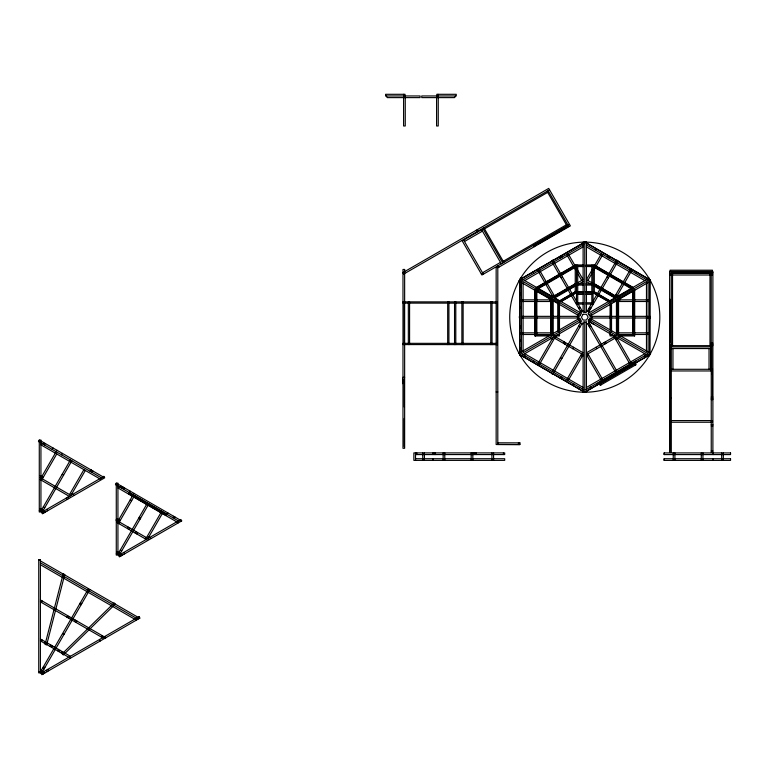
<?xml version="1.0" encoding="UTF-8"?>
<svg xmlns="http://www.w3.org/2000/svg" width="769" height="769" viewBox="0 0 769 769"><rect width="100%" height="100%" fill="white"/><g stroke="black" fill="none" stroke-linecap="round" stroke-linejoin="round"><path stroke-width="1.15" d="M402.985 343.339L402.985 344.579L497.389 344.627L497.389 343.387M402.985 303.111L402.985 301.871L497.389 301.909L497.389 344.618M497.389 303.159L497.389 301.909L496.149 301.9M497.812 442.857L497.803 444.52L496.149 444.52L496.149 267.525L497.803 267.525L497.803 444.52L519.863 444.588L519.902 442.877L497.812 442.819L497.841 444.472L519.892 444.54M519.69 353.336L519.882 279.483L584.969 242.129L649.863 279.82L649.67 354.865L635.204 363.17M147.465 504.647L148.148 503.464M165.498 514.894L166.123 513.817M39.277 440.051L39.277 511.991L40.94 511.991L40.94 440.051L39.277 440.051L38.45 441.483L102.008 478.183M42.901 444.049L43.727 442.617M44.419 444.934L45.246 443.492M52.205 449.423L53.032 447.991M40.94 478.058L56.983 450.269M42.372 478.885L56.819 453.873M61.539 454.815L62.376 453.383M70.44 459.958L40.988 510.972L42.42 511.798L71.873 460.785M69.508 494.554L83.956 469.532M85.397 470.368L70.95 495.39L40.18 477.616M90.117 471.31L90.944 469.878M90.588 471.589L91.415 470.147M92.107 472.464L92.934 471.032M41.497 602.492L42.333 601.05M116.273 483.143L116.273 555.083L117.936 555.083L117.936 483.143L116.273 483.143L115.446 484.576L179.004 521.276M119.887 487.142L120.723 485.71M121.415 488.027L122.242 486.585M122.088 488.421L122.925 486.979M54.003 609.711L54.83 608.269M123.617 489.295L124.443 487.863M41.497 641.519L42.333 640.087M129.298 492.573L130.124 491.141M44.419 643.201L45.246 641.769M46.746 644.557L47.582 643.115M117.936 521.151L133.979 493.362M119.368 521.978L133.816 496.966M119.032 523.708L119.868 522.266M49.975 646.412L50.802 644.98M66.874 617.142L67.701 615.7M51.494 647.296L52.321 645.854M68.393 618.016L69.229 616.584M88.493 588.669L40.449 671.875L41.882 672.712L89.925 589.496M127.5 528.591L128.336 527.159M57.656 650.853L58.482 649.411M74.555 621.573L75.381 620.141M129.029 529.476L129.855 528.034M59.175 651.728L60.001 650.295M76.083 622.457L76.91 621.016M146.841 504.07L117.984 554.064L119.416 554.891L148.513 504.502M61.366 652.987L62.193 651.554M135.19 533.032L136.017 531.59M136.709 533.907L137.536 532.475M145.178 538.8L146.004 537.368M146.504 537.646L160.952 512.635M147.946 538.483L162.384 513.461M167.008 514.355L167.844 512.913M101.45 637.097L102.277 635.665M172.833 517.71L173.659 516.278M174.352 518.594L175.178 517.153M455.575 95.962L454.623 97.615L421.748 97.615L421.748 95.962L456.248 95.962L456.248 94.299L436.792 94.299L436.792 95.962M524.208 357.277L525.035 355.845M595.504 250.213L596.331 248.772M532.84 362.266L533.676 360.824M538.098 363.381L553.113 337.37L583.113 354.701L568.108 380.703M592.438 269.246L586.439 279.647L616.863 297.209M594.245 266.122L601.454 253.645M537.444 364.919L538.271 363.487M538.521 365.544L539.348 364.102M539.53 364.208L554.545 338.206M587.872 280.474L592.678 272.159M593.879 270.073L602.886 254.472M555.045 338.485L555.872 337.053M607.308 257.029L608.135 255.587M608.837 257.903L609.663 256.471M578.336 315.319L577.259 317.174L581.018 323.691L583.171 323.691M579.413 313.454L581.018 310.666M563.514 343.378L564.34 341.945M564.59 344.003L565.417 342.561M552.382 371.629L581.037 321.99M587.083 311.532L616.767 260.105L618.199 260.931M581.883 323.845L552.786 374.243L551.354 373.407M588.516 312.358L617.171 262.719M572.713 348.693L573.549 347.261M559.89 377.877L560.726 376.445M561.418 378.761L562.245 377.319M566.666 379.876L581.681 353.875M615.008 296.142L622.217 283.665M623.419 281.579L630.022 270.14M630.205 270.246L631.032 268.804M631.282 270.861L632.108 269.429M616.45 296.978L631.464 270.967M635.876 273.524L636.713 272.082M573.222 385.577L574.049 384.135M578.807 388.797L579.634 387.365M114.418 604.963L63.346 654.977L62.183 653.785L114.11 602.944L115.263 604.126M598.609 384.26L635.944 362.66M549.556 189.847L403.677 274.072L402.85 272.639L548.73 188.405L570.358 225.875L497.956 267.679L497.13 266.237M483.057 228.864L462.217 240.889L481.923 275.014L569.531 224.433M484.489 228.854L547.672 192.375M464.486 241.504L482.451 231.133M482.528 272.755L500.494 262.383M481.298 273.937L482.74 273.11M503.214 261.287L566.397 224.808M535.041 244.83L550.162 236.102M551.171 235.516L554.189 233.766M556.208 232.603L558.227 231.44M560.236 230.277L568.301 225.625M536.464 244.965L534.445 246.128L534.032 245.407M538.483 243.802L561.658 230.412M563.677 229.249L565.696 228.085M567.637 226.961L568.714 226.346M551.354 260.931L552.786 260.105L582.479 311.532M519.757 353.519L519.757 279.637L584.776 242.1L649.795 279.637L649.795 354.711L584.776 392.248L519.757 354.711L580.576 319.596M522.459 279.993L583.738 244.619M524.737 280.598L583.113 246.887M536.368 287.789L575.241 265.353L583.604 265.353M547.23 282.079L549.297 280.877M556.564 276.686L563.821 272.495M571.088 268.304L575.241 265.901M538.329 287.731L575.241 266.42M537.56 288.471L575.241 266.718M538.098 288.788L575.241 267.343M561.072 277.772L562.504 276.946M550.767 296.411L552.738 295.277M552.277 296.978L575.241 283.723M554.555 297.094L574.462 285.607M575.241 285.453L553.526 297.69M554.766 297.93L575.875 285.751M578.98 283.953L583.113 281.56M559.274 301.015L575.241 291.797M559.534 301.16L575.241 292.095M561.447 301.131L575.241 293.172M576.481 293.393L575.241 293.393L560.716 301.852L554.391 298.189M181.686 520.911L119.387 556.881L118.551 555.449L180.859 519.469L181.686 520.911L117.099 483.624M578.663 308.244L580.105 307.417M580.134 312.339L582.921 310.734M615.162 298.189L608.837 301.852L594.312 293.47L593.072 293.393M616.027 297.69L594.312 285.453M616.603 297.363L633.445 287.644L594.312 265.055L594.312 293.47M588.977 314.752L649.795 279.637M613.181 302.217L634.685 289.798L634.685 335.938L619.353 335.938M588.833 325.854L590.265 325.027M589.458 326.931L590.89 326.104M586.439 352.788L614.787 336.418M586.737 356.441L588.698 355.307M615.834 339.638L618.785 337.937M586.439 387.461L644.816 353.75M585.853 389.71L647.094 354.355M599.57 384.279L635.492 363.545M600.08 383.327L584.584 392.219L519.69 354.528A75.045 75.045 0 0 0 649.478 355.191A75.045 75.045 0 0 0 585.738 242.139A75.045 75.045 0 0 0 519.123 353.529M575.241 265.19L583.604 265.19M585.949 265.19L594.312 265.19M585.949 265.353L594.312 265.353L633.185 287.789M577.73 266.555L583.604 266.555M585.949 266.555L591.832 266.555M671.299 272.697L712.892 272.697M669.636 273.331L712.479 273.331L712.479 274.994L669.636 274.994M577.73 283.819L583.604 283.819M585.949 283.819L591.832 283.819M519.757 284.77L521.42 284.77M577.73 285.059L583.604 285.059M585.949 285.059L591.832 285.059M519.757 286.529L521.42 286.529M577.73 291.739L583.604 291.739M585.949 291.739L591.832 291.739M577.73 291.97L583.604 291.97M585.949 291.97L591.832 291.97M519.757 292.979L521.42 292.979M576.481 293.172L583.604 293.172M585.949 293.172L593.072 293.172M577.73 294.412L583.604 294.412M585.949 294.412L591.832 294.412M519.757 294.738L521.42 294.738M521.42 299.852L551.45 299.852L551.45 334.496L521.42 334.496M648.132 299.852L618.103 299.852L618.103 334.496L648.132 334.496M519.757 300.054L521.42 300.054M519.757 301.304L521.42 301.304M521.42 301.506L551.45 301.506M618.103 301.506L648.132 301.506M576.481 302.803L583.604 302.803M585.949 302.803L593.072 302.803M404.177 303.111L496.197 303.159M576.481 303.178L577.73 303.178M591.832 303.178L593.072 303.178M583.604 304.053L576.481 304.053L576.481 265.122M585.949 304.053L593.072 304.053L593.072 265.122M519.757 306.61L521.42 306.61M519.757 308.369L521.42 308.369M581.018 310.666L583.171 310.666M586.391 310.666L588.535 310.666M521.42 316.347L578.74 316.347M590.813 316.347L648.132 316.347M521.42 318.001L578.74 318.001M590.813 318.001L648.132 318.001M586.391 323.691L588.535 323.691L592.293 317.174L591.226 315.319M519.757 325.979L521.42 325.979M519.757 327.738L521.42 327.738M521.42 332.842L551.45 332.842M618.103 332.842L648.132 332.842M519.757 333.044L521.42 333.044M519.757 334.294L521.42 334.294M534.868 334.688L552.536 334.688L552.536 299.997M557.16 334.688L559.476 334.688M610.077 334.688L612.393 334.688M634.685 334.688L617.017 334.688L617.017 299.997M549.037 335.938L534.868 335.938L534.868 289.798L559.476 304.005L559.476 329.968M553.68 335.938L559.476 335.938L559.476 332.333M616.132 335.938L610.077 335.938L610.077 332.333M519.757 339.61L521.42 339.61M519.757 341.369L521.42 341.369M711.238 343.166L712.892 343.166M404.177 343.339L496.197 343.378M669.636 344.416L671.299 344.416M711.238 344.416L712.892 344.416M671.299 345.656L712.892 345.656M671.299 346.896L711.238 346.896M519.757 347.819L521.42 347.819M671.299 348.559L710.7 348.559M519.757 349.578L521.42 349.578M671.299 369.293L710.7 369.293M671.299 370.956L710.7 370.956L710.7 346.896M402.985 377.291L404.638 377.291M496.149 391.95L497.803 391.95M711.238 397.083L712.892 397.083M669.636 398.332L671.299 398.332M711.238 398.332L712.892 398.332M711.238 399.572L712.892 399.572M669.636 420.576L712.479 420.576L712.479 422.239L669.636 422.239M711.238 424.671L712.892 424.671M711.238 425.911L712.892 425.911M711.238 451.009L712.892 451.009M415.52 454.566L504.695 454.566L504.695 452.903L413.866 452.903L413.866 460.371L504.695 460.371L504.695 458.718L415.52 458.718M39.277 510.751L40.94 510.751M116.273 553.843L117.936 553.843M38.738 559.947L40.401 559.947M38.738 671.654L40.401 671.654M586.439 244.975L647.094 279.993M586.439 246.887L644.816 280.598M594.312 265.901L599.503 268.9M601.579 270.102L607.808 273.697M615.065 277.888L622.323 282.079M629.59 286.27L631.666 287.471M594.312 266.42L631.224 287.731M594.312 266.718L631.993 288.471M594.312 267.343L631.455 288.788M607.049 276.946L608.481 277.772M615.834 294.71L618.785 296.411M594.312 283.723L617.276 296.978M594.312 284.078L616.959 297.151M595.091 285.607L615.258 297.247M594.312 285.635L614.604 297.343M586.439 281.56L590.573 283.953M591.928 284.732L614.787 297.93M594.312 291.797L610.278 301.015M594.312 292.095L610.019 301.16M594.312 293.172L609.096 301.698M589.458 307.417L590.89 308.244M588.833 308.494L590.265 309.321M586.641 310.734L589.429 312.339M519.757 279.637L580.576 314.752M588.977 319.596L649.795 354.711M589.592 321.865L593.658 324.21M578.663 326.104L580.105 326.931M554.026 335.986L583.113 352.788M550.767 337.937L552.738 339.071M580.855 355.307L582.815 356.441M560.447 357.652L561.889 358.479M524.737 353.75L583.113 387.461M522.459 354.355L583.738 389.729M40.113 440.531L103.661 477.213M128.846 493.775L166.219 515.307M117.936 487.931L178.37 522.824M40.94 444.838L100.47 479.212M130.24 499.831L131.682 500.657M139.16 517.374L140.602 518.2M62.174 474.281L63.606 475.107M138.545 518.45L139.977 519.277M117.253 518.844L120.195 520.546M148.311 536.781L151.262 538.483M40.257 475.751L43.208 477.453M71.325 493.688L74.266 495.39M117.167 520.709L148.705 538.915M117.196 522.641L146.917 539.809M40.199 479.548L70.027 496.774M120.329 549.998L121.762 550.825M43.333 506.906L44.775 507.732M117.099 551.642L120.983 553.882M117.292 552.229L122.367 555.16M40.113 508.549L43.987 510.789M40.296 509.136L45.381 512.067M117.157 554.064L120.714 556.112M40.171 510.972L43.718 513.019M40.651 561.043L139.679 618.218L138.843 616.786M40.401 562.821L138.016 619.18M40.401 564.734L136.353 620.141M80.332 602.79L81.774 603.627M79.716 603.867L81.149 604.703M40.401 599.935L105.872 637.741M40.401 601.858L103.171 638.097M62.568 633.569L64 634.406M40.401 638.972L70.412 656.293M40.401 640.885L70.412 658.216M43.42 666.742L44.852 667.569M42.535 668.261L43.977 669.088M40.603 670.059L44.323 672.202M40.776 670.626L44.833 672.981M40.517 672.394L43.179 673.932M644.518 355.845L645.345 357.277M548.124 190.674L568.099 225.269M547.047 191.298L567.013 225.884M635.309 361.151L636.146 362.593M635.261 361.478L597.984 383.183M634.598 361.997L636.117 364.621L600.195 385.356L599.32 383.846M634.742 363.977L635.357 365.054M568.108 253.645L575.308 266.122M577.115 269.246L583.113 279.647L552.594 297.151L536.108 287.644L575.241 265.055L575.241 293.47M631.464 363.381L616.45 337.37L586.439 354.701L601.454 380.703M566.666 254.472L575.673 270.073M576.875 272.159L581.681 280.474M615.008 338.206L630.022 364.208M613.681 337.053L614.518 338.485M561.418 255.587L562.245 257.029M550.095 236.141L550.508 236.862M559.89 256.471L560.726 257.903M588.535 310.666L589.612 312.522M605.213 341.945L606.039 343.378M604.136 342.561L604.963 344.003M588.516 321.99L617.171 371.629M552.382 262.719L581.037 312.358M587.67 323.845L615.738 372.456M596.004 347.261L596.84 348.693M533.465 245.253L534.301 246.695M539.53 270.14L546.134 281.579M547.336 283.665L554.545 296.142M587.872 353.875L602.886 379.876M537.444 269.429L538.271 270.861M538.098 270.967L544.702 282.415M545.903 284.492L553.113 296.978M600.329 383.846L600.954 384.923M532.84 272.082L533.676 273.524M596.523 383.548L597.35 384.99M590.457 387.057L591.226 388.528M589.919 387.365L590.746 388.797M483.864 227.778L503.83 262.364M482.788 228.393L502.753 262.988M481.615 229.691L501.321 263.815M477.405 229.585L478.231 231.027M498.206 265.613L499.033 267.054M476.328 230.21L477.155 231.652M386.249 95.962L387.211 97.615L420.085 97.615L420.085 95.962L385.586 95.962L385.586 94.299L405.042 94.299L405.042 95.962M463.659 240.063L483.355 274.187M123.732 552.459L124.559 553.891M120.714 554.199L121.54 555.641M119.637 554.824L120.464 556.256M67.759 497.226L68.585 498.668M66.23 498.11L67.066 499.542M46.736 509.366L47.572 510.799M43.718 511.106L44.544 512.548M42.641 511.731L43.468 513.163M104.642 636.53L105.468 637.972M99.499 639.5L100.326 640.942M47.726 669.395L48.553 670.828M46.198 670.27L47.034 671.712M43.66 671.741L44.487 673.173M42.103 672.644L42.929 674.077M723.331 452.922L723.331 460.391M721.678 452.922L721.678 460.391M713.103 452.922L713.103 454.585M713.103 458.728L713.103 460.391M712.479 271.457L712.479 270.207L670.049 270.207L670.049 271.457M712.479 368.591L712.479 396.717M711.652 345.656L711.652 373.782M711.238 271.457L711.238 452.249L712.892 452.249L712.892 271.457L669.636 271.457L669.636 452.249L671.299 452.249L671.299 271.457M709.989 272.697L709.989 345.656M709.037 348.559L709.037 369.293M702.943 452.922L702.943 460.391M701.28 452.922L701.28 460.391M674.903 452.922L674.903 460.391M673.24 452.922L673.24 460.391M672.952 348.559L672.952 369.293M672.539 272.697L672.539 345.656M670.049 299.199L670.049 320.769M670.049 321.182L670.049 342.753M670.049 345.637L670.049 397.14M670.049 399.563L670.049 451.057M664.185 452.922L664.185 454.585M664.185 458.728L664.185 460.391M650.19 316.347L650.19 318.001M648.132 281.79L648.132 352.558M646.469 282.8L646.469 351.548M634.425 289.942L634.425 335.938M633.243 290.634L633.243 334.688M632.704 290.942L632.704 334.755M619.766 298.103L619.766 300.371M618.516 299.131L618.516 334.746M618.468 299.16L618.468 334.688M618.209 299.314L618.209 334.688M616.45 299.948L616.45 334.39M611.528 303.169L611.528 331.189M611.268 331.208L611.268 303.313L610.077 304.005L610.077 329.968M591.832 265.122L591.832 304.053M591.294 314.492L591.294 319.866M584.776 242.1L584.776 312.32M584.776 322.028L584.776 392.248M578.269 314.492L578.269 319.866M577.73 265.122L577.73 304.053M558.284 303.313L558.284 331.208M558.025 303.169L558.025 331.189M553.113 299.948L553.113 334.39M551.344 299.314L551.344 334.688M549.787 298.103L549.787 300.371M536.849 290.942L536.849 334.688M536.31 290.634L536.31 334.688M536.06 290.48L536.06 334.688M535.609 289.961L535.609 335.938M535.128 289.942L535.128 335.938M523.083 282.8L523.083 351.548M521.42 281.79L521.42 352.558M519.363 316.347L519.363 318.001M503.455 452.903L503.455 454.566M493.583 452.903L493.583 460.371M492.035 344.618L492.035 301.9L490.785 301.9L490.785 344.618M491.929 452.903L491.929 460.371M476.107 452.903L476.107 454.566M474.858 452.903L474.858 454.566M473.617 452.903L473.617 454.566M472.829 452.903L472.829 460.371M471.176 452.903L471.176 460.371M463.13 344.608L463.13 301.9L461.881 301.9L461.881 344.608M455.796 344.608L455.796 301.9L454.546 301.9L454.546 344.608M448.923 344.608L448.923 301.9L447.683 301.9L447.683 344.608M444.79 452.903L444.79 460.371M443.136 452.903L443.136 460.371M438.243 95.962L438.243 125.991L436.581 125.991L436.581 95.962M438.032 94.299L438.032 95.962M435.456 452.903L435.456 454.566M434.216 452.903L434.216 454.566M432.976 452.903L432.976 454.566M432.976 458.718L432.976 460.371M424.401 452.903L424.401 460.371M422.739 452.903L422.739 460.371M416.769 452.903L416.769 454.566M415.52 452.903L415.52 460.371M409.579 301.871L409.579 344.589M408.339 301.871L408.339 344.589M405.253 95.962L405.253 125.991L403.59 125.991L403.59 95.962M404.225 301.871L404.225 344.579M404.225 378.944L404.225 407.08M404.225 418.471L404.225 446.597M403.792 94.299L403.792 95.962M402.562 378.944L402.562 383.635M116.244 519.469L116.244 520.719M518.46 442.877L518.46 444.54L519.902 442.877L518.46 442.877M63.145 574.039L45.073 644.422L46.678 644.835L64.75 574.453L63.145 574.039M129.461 492.698L128.779 493.881L166.162 515.413L166.844 514.23L129.461 492.698M520.594 278.205L518.931 281.07L579.749 316.184L581.402 313.31L520.594 278.205M583.104 314.271L581.422 317.174L583.104 320.077L586.459 320.077L588.131 317.174L586.459 314.271L583.104 314.271M589.813 318.164L588.15 321.038L648.959 356.143L650.622 353.269L589.813 318.164M103.863 476.376L41.564 512.356L42.391 513.788L104.699 477.818L103.863 476.376M579.749 318.164L518.931 353.269L520.594 356.143L581.402 321.038L579.749 318.164M648.959 278.205L588.15 313.31L589.813 316.184L650.622 281.07L648.959 278.205M139.083 616.651L41.017 673.26L41.853 674.701L139.91 618.084L139.083 616.651M586.439 242.1L583.113 242.1L583.113 312.32L586.439 312.32L586.439 242.1M404.638 269.458L402.985 269.458L402.985 448.298L404.638 448.298L404.638 269.458M586.439 322.028L583.113 322.028L583.113 392.248L586.439 392.248L586.439 322.028M730.55 452.922L664.156 452.922L664.156 454.585L730.55 454.585L730.55 452.922M730.55 458.728L664.156 458.728L664.156 460.391L730.55 460.391L730.55 458.728M40.401 559.669L38.738 559.669L38.738 672.904L40.401 672.904L40.401 559.669M551.094 334.688L551.094 299.16L551.037 334.688"/></g></svg>
